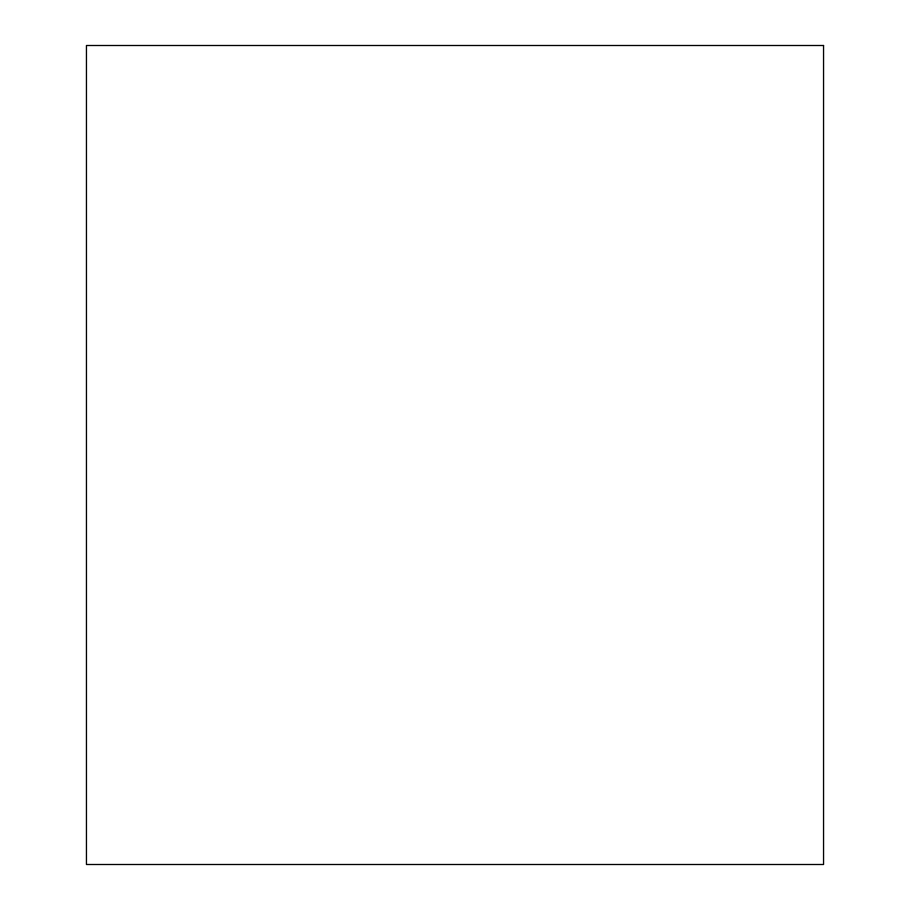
<?xml version="1.0" encoding="UTF-8"?>
<svg xmlns="http://www.w3.org/2000/svg" width="910" height="910" viewBox="0 0 910 910"><rect width="100%" height="100%" fill="white"/><g stroke="black" fill="none" stroke-linecap="round" stroke-linejoin="round"><path stroke-width="1.36" d="M823.55 45.5L86.45 45.5L86.45 864.5L823.55 864.5L823.55 45.5"/></g></svg>
